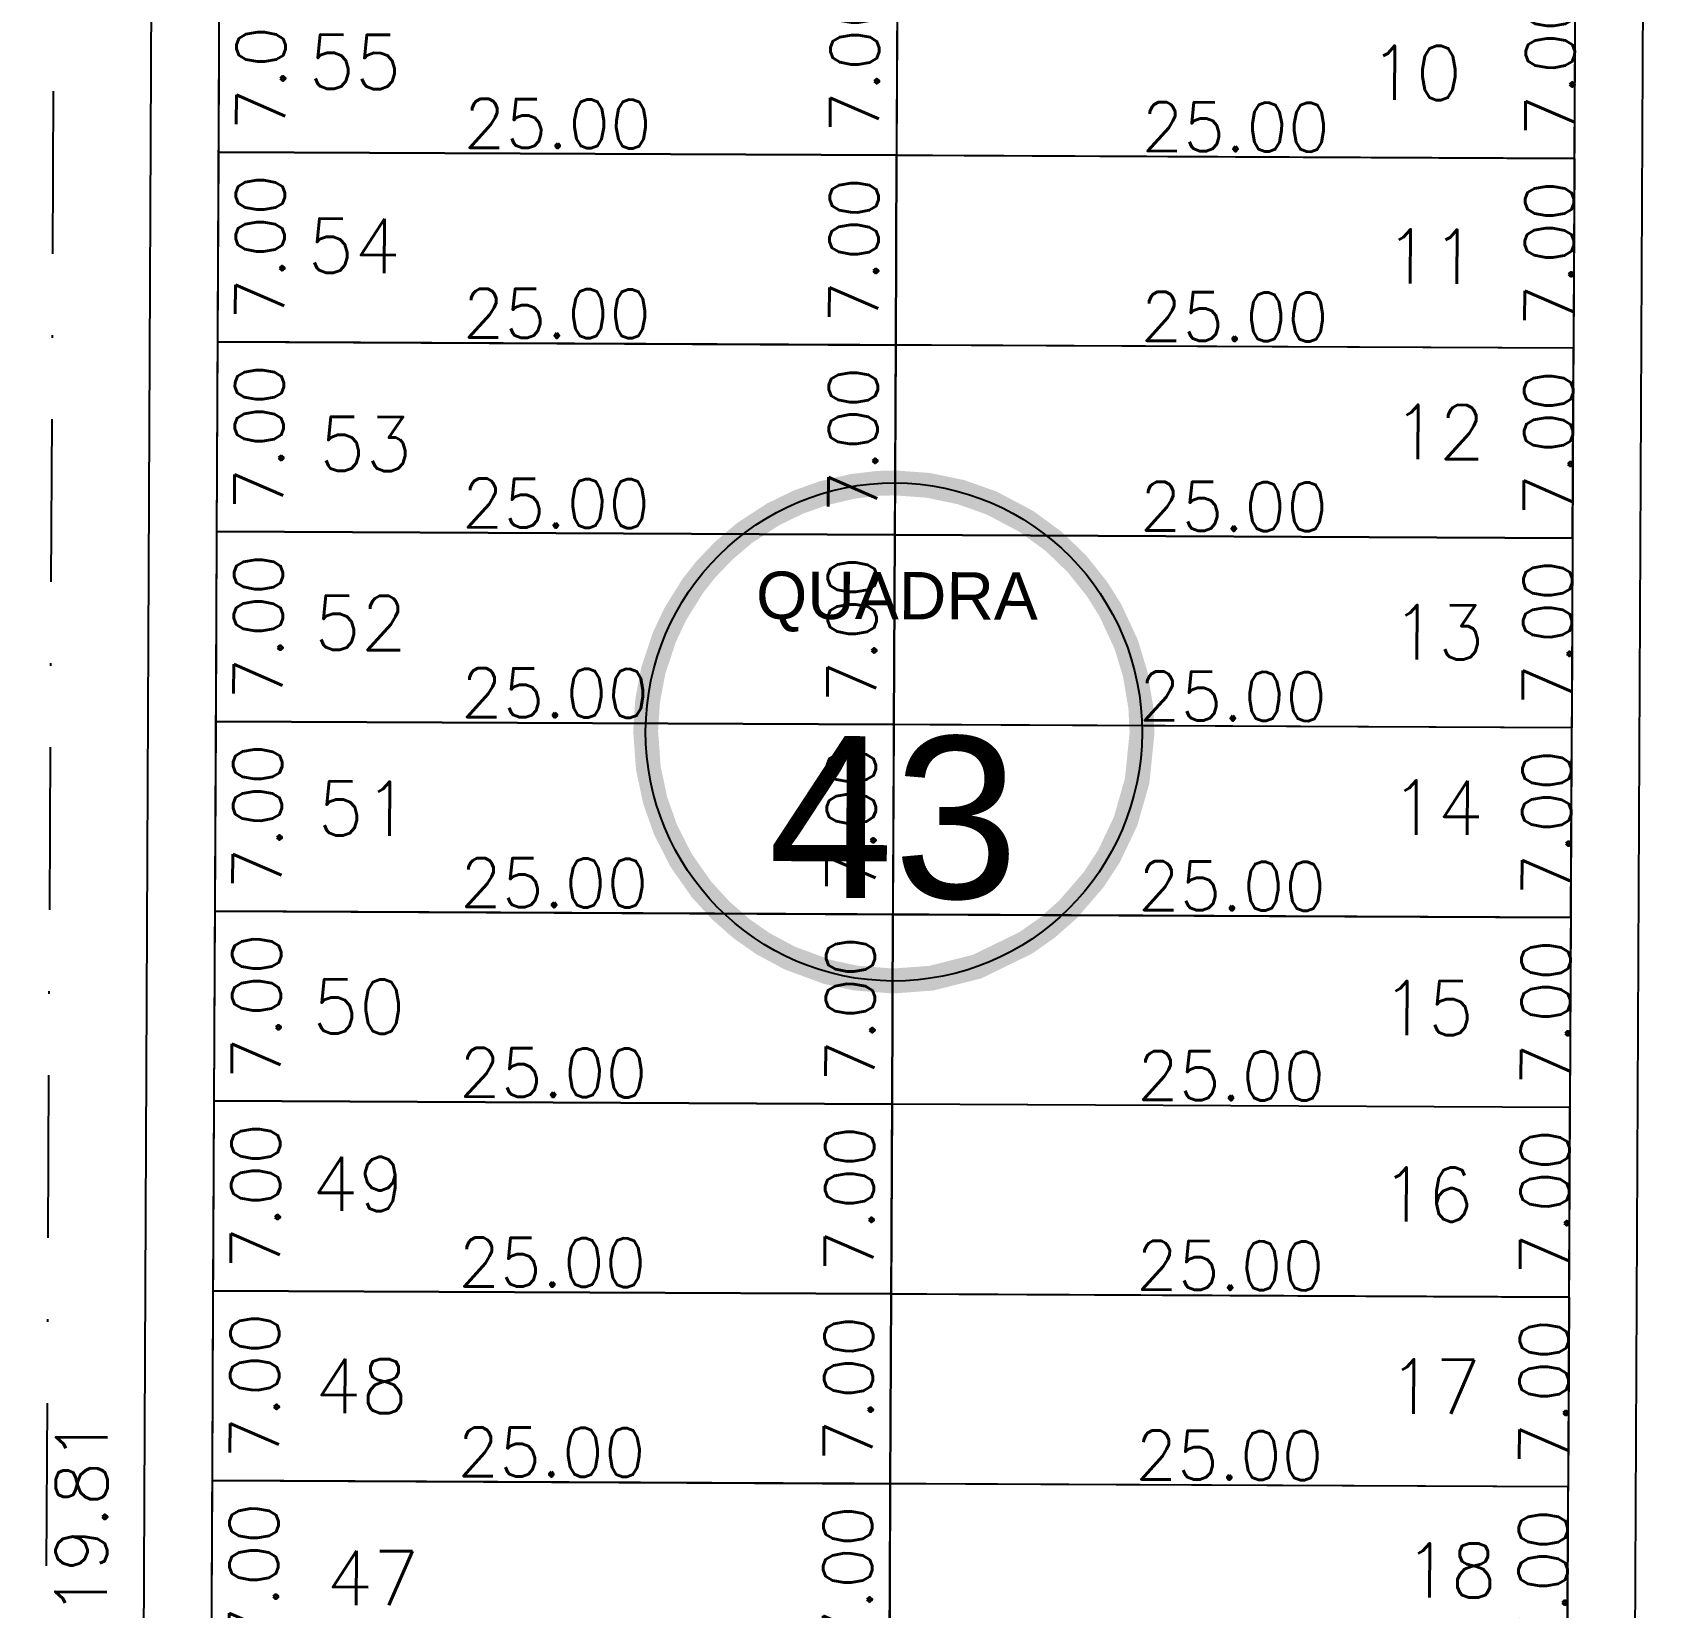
# Model space of a CAD drawing. Header units: millimetres. Extents: x -4430026 to 4783824, y 584 to 9593110.
# Drawn here: x 1873.4 to 1933.6, y 1611.3 to 1669.4 of the extents above; entities that cross this region are included whole.
import ezdxf
from ezdxf.enums import TextEntityAlignment as Align

# ---------------------------------------------------------------- set-up
doc = ezdxf.new("R2010")
doc.units = ezdxf.units.MM
doc.linetypes.add('DASHDOT', pattern=[1, 0.5, -0.25, 0, -0.25])
doc.linetypes.add('HIDDEN2', pattern=[0.1875, 0.125, -0.0625])
for name, color, linetype in [('boundary filipe', 6, 'Continuous'), ('BOUNDARY LOTES', 2, 'Continuous'), ('Calçada', 1, 'Continuous'), ('Cota', 8, 'Continuous'), ('COTAS', 8, 'Continuous'), ('Lotes', 2, 'Continuous'), ('Numero de lotes', 5, 'Continuous'), ('númeraçãoquadras', 4, 'Continuous'), ('Projeção', 8, 'HIDDEN2'), ('QUADRA', 4, 'Continuous')]:
    doc.layers.add(name, color=color, linetype=linetype)
doc.styles.add('arcad1', font='romans.shx')
doc.styles.add('ROMANS', font='romans.shx')
doc.styles.add('STYLE1', font='sanss___.ttf')
doc.dimstyles.new('BOLA100', dxfattribs={"dimscale": 0, "dimtxt": 1.9, "dimasz": 0.18, "dimexe": 0.18, "dimexo": 0.063, "dimgap": 0, "dimtad": 1, "dimzin": 4, "dimdsep": 46, "dimtxsty": 'ROMANS', "dimcen": 0.09, "dimse1": 1, "dimse2": 1, "dimsd1": 1, "dimsd2": 1, "dimclrt": 256, "dimaunit": 1, "dimadec": 4, "dimazin": 0, "dimtfac": 1.2, "dimtix": 1, "dimtmove": 2, "dimatfit": 3, "dimfxl": 1, "dimtvp": 2, "dimtolj": 1, "dimtzin": 4, "dimarcsym": 0})
doc.dimstyles.get("Standard").update_dxf_attribs({"dimtxt": 0.18, "dimasz": 0.18, "dimexe": 0.18, "dimexo": 0.0625, "dimgap": 0.09, "dimtad": 0, "dimtih": 1, "dimtoh": 1, "dimdec": 4, "dimzin": 0, "dimdsep": 46, "dimtxsty": 'Standard', "dimcen": 0.09, "dimadec": 0, "dimazin": 0, "dimtfac": 1, "dimtdec": 4, "dimtofl": 0, "dimtmove": 0, "dimatfit": 3, "dimfxl": 1, "dimtolj": 1, "dimtzin": 0, "dimarcsym": 0})

# ---------------------------------------------------------------- blocks, each defined once
blk = doc.blocks.new('*D14064')
at = {"layer": 'DEFPOINTS', "color": 0, "linetype": 'ByBlock'}
for p in [(1874.46, 1723.744), (1873.418, 1503.939), (1875.647, 1503.929)]:
    blk.add_point(p, dxfattribs=at)
at = {"layer": 'COTAS', "linetype": 'ByBlock', "insert": (1875.217, 1613.835), "char_height": 1.9, "attachment_point": 5, "rotation": 89.72858, "style": 'ROMANS'}
blk.add_mtext('\\A1;219.81', dxfattribs=at)
blk = doc.blocks.new('*D14231')
at = {"layer": 'DEFPOINTS', "color": 0, "linetype": 'ByBlock'}
for p in [(1937.715, 1946.503), (1935.915, 1571.068), (1931.269, 1569.569), (1935.917, 1566.877), (1935.621, 1504.301)]:
    blk.add_point(p, dxfattribs=at)
at = {"layer": 'COTAS', "linetype": 'ByBlock', "insert": (1929.415, 1566.891), "char_height": 1.9, "attachment_point": 5, "rotation": 89.87901, "style": 'ROMANS'}
blk.add_mtext('\\A1;179°41\'57"', dxfattribs=at)
blk = doc.blocks.new('NUM_quadra')
at = {"color": 6, "const_width": 0.02}
blk.add_lwpolyline([(-0.0134, 0.1996), (-0.034, 0.1971), (-0.0579, 0.1914), (-0.0779, 0.1842), (-0.0981, 0.1743), (-0.1208, 0.1594), (-0.1377, 0.145), (-0.1521, 0.1299), (-0.1625, 0.1166), (-0.1764, 0.0942), (-0.1852, 0.0754), (-0.1941, 0.0483), (-0.1985, 0.0243), (-0.2, 0), (-0.1977, -0.0299), (-0.1921, -0.0556), (-0.1839, -0.0786), (-0.1713, -0.1033), (-0.1546, -0.1269), (-0.1389, -0.1439), (-0.1219, -0.1586), (-0.1046, -0.1705), (-0.0831, -0.1819), (-0.0531, -0.1928), (-0.0302, -0.1977), (0, -0.2), (0.0309, -0.1976), (0.0677, -0.1882), (0.1069, -0.169), (0.124, -0.1569), (0.1407, -0.1421), (0.1614, -0.1181), (0.1737, -0.0992), (0.187, -0.071), (0.1962, -0.0386), (0.2, 0), (0.1989, 0.0205), (0.1943, 0.0473), (0.1871, 0.0707), (0.1741, 0.0984), (0.1635, 0.1151), (0.1472, 0.1354), (0.1285, 0.1533), (0.1063, 0.1694), (0.0782, 0.1841), (0.0533, 0.1928), (0.0267, 0.1982), (0, 0.2)], close=True, dxfattribs=at)
blk.add_circle((0, 0), 0.2)
at = {"color": 3, "insert": (-0.1114, 0.1285), "char_height": 0.038, "width": 0.2663, "attachment_point": 1, "style": 'STYLE1'}
blk.add_mtext('\\fArial|b0|i0|c0|p34;QUADRA', dxfattribs=at)
at = {"color": 3, "style": 'STYLE1'}
blk.add_attdef('00', text='', height=0.13, dxfattribs=at).set_placement((0, -0.1335), align=Align.CENTER)
blk = doc.blocks.new('*D7736')
at = {"layer": 'DEFPOINTS', "color": 0}
for p in [(1880.314, 1671.989), (1880.281, 1664.989), (1885.423, 1664.964)]:
    blk.add_point(p, dxfattribs=at)
at = {"layer": 'Cota', "color": 41, "insert": (1881.84, 1668.481), "char_height": 1.8, "attachment_point": 5, "rotation": 89.72858, "style": 'ROMANS'}
blk.add_mtext('\\A1;7.00', dxfattribs=at)
blk = doc.blocks.new('*D7737')
at = {"layer": 'DEFPOINTS', "color": 0}
for p in [(1880.281, 1664.989), (1880.248, 1657.989), (1885.39, 1657.964)]:
    blk.add_point(p, dxfattribs=at)
at = {"layer": 'Cota', "color": 41, "insert": (1881.806, 1661.481), "char_height": 1.8, "attachment_point": 5, "rotation": 89.72858, "style": 'ROMANS'}
blk.add_mtext('\\A1;7.00', dxfattribs=at)
blk = doc.blocks.new('*D7738')
at = {"layer": 'DEFPOINTS', "color": 0}
for p in [(1880.248, 1657.989), (1880.215, 1650.989), (1885.357, 1650.964)]:
    blk.add_point(p, dxfattribs=at)
at = {"layer": 'Cota', "color": 41, "insert": (1881.773, 1654.481), "char_height": 1.8, "attachment_point": 5, "rotation": 89.72858, "style": 'ROMANS'}
blk.add_mtext('\\A1;7.00', dxfattribs=at)
blk = doc.blocks.new('*D7739')
at = {"layer": 'DEFPOINTS', "color": 0}
for p in [(1880.215, 1650.989), (1880.182, 1643.989), (1885.323, 1643.965)]:
    blk.add_point(p, dxfattribs=at)
at = {"layer": 'Cota', "color": 41, "insert": (1881.74, 1647.482), "char_height": 1.8, "attachment_point": 5, "rotation": 89.72858, "style": 'ROMANS'}
blk.add_mtext('\\A1;7.00', dxfattribs=at)
blk = doc.blocks.new('*D7740')
at = {"layer": 'DEFPOINTS', "color": 0}
for p in [(1880.182, 1643.989), (1880.149, 1636.989), (1885.29, 1636.965)]:
    blk.add_point(p, dxfattribs=at)
at = {"layer": 'Cota', "color": 41, "insert": (1881.707, 1640.482), "char_height": 1.8, "attachment_point": 5, "rotation": 89.72858, "style": 'ROMANS'}
blk.add_mtext('\\A1;7.00', dxfattribs=at)
blk = doc.blocks.new('*D7741')
at = {"layer": 'DEFPOINTS', "color": 0}
for p in [(1880.149, 1636.989), (1880.115, 1629.989), (1885.257, 1629.965)]:
    blk.add_point(p, dxfattribs=at)
at = {"layer": 'Cota', "color": 41, "insert": (1881.674, 1633.482), "char_height": 1.8, "attachment_point": 5, "rotation": 89.72858, "style": 'ROMANS'}
blk.add_mtext('\\A1;7.00', dxfattribs=at)
blk = doc.blocks.new('*D7742')
at = {"layer": 'DEFPOINTS', "color": 0}
for p in [(1880.115, 1629.989), (1880.082, 1622.989), (1885.224, 1622.965)]:
    blk.add_point(p, dxfattribs=at)
at = {"layer": 'Cota', "color": 41, "insert": (1881.641, 1626.482), "char_height": 1.8, "attachment_point": 5, "rotation": 89.72858, "style": 'ROMANS'}
blk.add_mtext('\\A1;7.00', dxfattribs=at)
blk = doc.blocks.new('*D7743')
at = {"layer": 'DEFPOINTS', "color": 0}
for p in [(1880.082, 1622.989), (1880.049, 1615.989), (1885.191, 1615.965)]:
    blk.add_point(p, dxfattribs=at)
at = {"layer": 'Cota', "color": 41, "insert": (1881.607, 1619.482), "char_height": 1.8, "attachment_point": 5, "rotation": 89.72858, "style": 'ROMANS'}
blk.add_mtext('\\A1;7.00', dxfattribs=at)
blk = doc.blocks.new('*D7744')
at = {"layer": 'DEFPOINTS', "color": 0}
for p in [(1880.049, 1615.989), (1880.016, 1608.989), (1885.158, 1608.965)]:
    blk.add_point(p, dxfattribs=at)
at = {"layer": 'Cota', "color": 41, "insert": (1881.574, 1612.482), "char_height": 1.8, "attachment_point": 5, "rotation": 89.72858, "style": 'ROMANS'}
blk.add_mtext('\\A1;7.00', dxfattribs=at)
blk = doc.blocks.new('*D7759')
at = {"layer": 'DEFPOINTS', "color": 0}
for p in [(1902.216, 1671.885), (1902.183, 1664.885), (1907.325, 1664.861)]:
    blk.add_point(p, dxfattribs=at)
at = {"layer": 'Cota', "color": 41, "insert": (1903.741, 1668.378), "char_height": 1.8, "attachment_point": 5, "rotation": 89.72858, "style": 'ROMANS'}
blk.add_mtext('\\A1;7.00', dxfattribs=at)
blk = doc.blocks.new('*D7760')
at = {"layer": 'DEFPOINTS', "color": 0}
for p in [(1902.183, 1664.885), (1902.15, 1657.885), (1907.291, 1657.861)]:
    blk.add_point(p, dxfattribs=at)
at = {"layer": 'Cota', "color": 41, "insert": (1903.708, 1661.378), "char_height": 1.8, "attachment_point": 5, "rotation": 89.72858, "style": 'ROMANS'}
blk.add_mtext('\\A1;7.00', dxfattribs=at)
blk = doc.blocks.new('*D7761')
at = {"layer": 'DEFPOINTS', "color": 0}
for p in [(1902.15, 1657.885), (1902.117, 1650.885), (1907.258, 1650.861)]:
    blk.add_point(p, dxfattribs=at)
at = {"layer": 'Cota', "color": 41, "insert": (1903.675, 1654.378), "char_height": 1.8, "attachment_point": 5, "rotation": 89.72858, "style": 'ROMANS'}
blk.add_mtext('\\A1;7.00', dxfattribs=at)
blk = doc.blocks.new('*D7762')
at = {"layer": 'DEFPOINTS', "color": 0}
for p in [(1902.117, 1650.885), (1902.083, 1643.885), (1907.225, 1643.861)]:
    blk.add_point(p, dxfattribs=at)
at = {"layer": 'Cota', "color": 41, "insert": (1903.642, 1647.378), "char_height": 1.8, "attachment_point": 5, "rotation": 89.72858, "style": 'ROMANS'}
blk.add_mtext('\\A1;7.00', dxfattribs=at)
blk = doc.blocks.new('*D7763')
at = {"layer": 'DEFPOINTS', "color": 0}
for p in [(1902.083, 1643.885), (1902.05, 1636.885), (1907.192, 1636.861)]:
    blk.add_point(p, dxfattribs=at)
at = {"layer": 'Cota', "color": 41, "insert": (1903.609, 1640.378), "char_height": 1.8, "attachment_point": 5, "rotation": 89.72858, "style": 'ROMANS'}
blk.add_mtext('\\A1;7.00', dxfattribs=at)
blk = doc.blocks.new('*D7764')
at = {"layer": 'DEFPOINTS', "color": 0}
for p in [(1902.05, 1636.885), (1902.017, 1629.885), (1907.159, 1629.861)]:
    blk.add_point(p, dxfattribs=at)
at = {"layer": 'Cota', "color": 41, "insert": (1903.575, 1633.378), "char_height": 1.8, "attachment_point": 5, "rotation": 89.72858, "style": 'ROMANS'}
blk.add_mtext('\\A1;7.00', dxfattribs=at)
blk = doc.blocks.new('*D7765')
at = {"layer": 'DEFPOINTS', "color": 0}
for p in [(1902.017, 1629.885), (1901.984, 1622.885), (1907.126, 1622.861)]:
    blk.add_point(p, dxfattribs=at)
at = {"layer": 'Cota', "color": 41, "insert": (1903.542, 1626.378), "char_height": 1.8, "attachment_point": 5, "rotation": 89.72858, "style": 'ROMANS'}
blk.add_mtext('\\A1;7.00', dxfattribs=at)
blk = doc.blocks.new('*D7766')
at = {"layer": 'DEFPOINTS', "color": 0}
for p in [(1901.984, 1622.885), (1901.951, 1615.885), (1907.092, 1615.861)]:
    blk.add_point(p, dxfattribs=at)
at = {"layer": 'Cota', "color": 41, "insert": (1903.509, 1619.378), "char_height": 1.8, "attachment_point": 5, "rotation": 89.72858, "style": 'ROMANS'}
blk.add_mtext('\\A1;7.00', dxfattribs=at)
blk = doc.blocks.new('*D7767')
at = {"layer": 'DEFPOINTS', "color": 0}
for p in [(1901.951, 1615.885), (1901.918, 1608.886), (1907.059, 1608.861)]:
    blk.add_point(p, dxfattribs=at)
at = {"layer": 'Cota', "color": 41, "insert": (1903.476, 1612.378), "char_height": 1.8, "attachment_point": 5, "rotation": 89.72858, "style": 'ROMANS'}
blk.add_mtext('\\A1;7.00', dxfattribs=at)
blk = doc.blocks.new('*D7782')
at = {"layer": 'DEFPOINTS', "color": 0}
for p in [(1927.862, 1671.763), (1927.828, 1664.763), (1932.97, 1664.739)]:
    blk.add_point(p, dxfattribs=at)
at = {"layer": 'Cota', "color": 41, "insert": (1929.387, 1668.256), "char_height": 1.8, "attachment_point": 5, "rotation": 89.72858, "style": 'ROMANS'}
blk.add_mtext('\\A1;7.00', dxfattribs=at)
blk = doc.blocks.new('*D7783')
at = {"layer": 'DEFPOINTS', "color": 0}
for p in [(1927.828, 1664.763), (1927.795, 1657.763), (1932.937, 1657.739)]:
    blk.add_point(p, dxfattribs=at)
at = {"layer": 'Cota', "color": 41, "insert": (1929.353, 1661.256), "char_height": 1.8, "attachment_point": 5, "rotation": 89.72858, "style": 'ROMANS'}
blk.add_mtext('\\A1;7.00', dxfattribs=at)
blk = doc.blocks.new('*D7784')
at = {"layer": 'DEFPOINTS', "color": 0}
for p in [(1927.795, 1657.763), (1927.762, 1650.764), (1932.904, 1650.739)]:
    blk.add_point(p, dxfattribs=at)
at = {"layer": 'Cota', "color": 41, "insert": (1929.32, 1654.256), "char_height": 1.8, "attachment_point": 5, "rotation": 89.72858, "style": 'ROMANS'}
blk.add_mtext('\\A1;7.00', dxfattribs=at)
blk = doc.blocks.new('*D7785')
at = {"layer": 'DEFPOINTS', "color": 0}
for p in [(1927.762, 1650.764), (1927.729, 1643.764), (1932.871, 1643.739)]:
    blk.add_point(p, dxfattribs=at)
at = {"layer": 'Cota', "color": 41, "insert": (1929.287, 1647.256), "char_height": 1.8, "attachment_point": 5, "rotation": 89.72858, "style": 'ROMANS'}
blk.add_mtext('\\A1;7.00', dxfattribs=at)
blk = doc.blocks.new('*D7786')
at = {"layer": 'DEFPOINTS', "color": 0}
for p in [(1927.729, 1643.764), (1927.696, 1636.764), (1932.837, 1636.739)]:
    blk.add_point(p, dxfattribs=at)
at = {"layer": 'Cota', "color": 41, "insert": (1929.254, 1640.256), "char_height": 1.8, "attachment_point": 5, "rotation": 89.72858, "style": 'ROMANS'}
blk.add_mtext('\\A1;7.00', dxfattribs=at)
blk = doc.blocks.new('*D7787')
at = {"layer": 'DEFPOINTS', "color": 0}
for p in [(1927.696, 1636.764), (1927.663, 1629.764), (1932.804, 1629.739)]:
    blk.add_point(p, dxfattribs=at)
at = {"layer": 'Cota', "color": 41, "insert": (1929.221, 1633.256), "char_height": 1.8, "attachment_point": 5, "rotation": 89.72858, "style": 'ROMANS'}
blk.add_mtext('\\A1;7.00', dxfattribs=at)
blk = doc.blocks.new('*D7788')
at = {"layer": 'DEFPOINTS', "color": 0}
for p in [(1927.663, 1629.764), (1927.629, 1622.764), (1932.771, 1622.74)]:
    blk.add_point(p, dxfattribs=at)
at = {"layer": 'Cota', "color": 41, "insert": (1929.188, 1626.257), "char_height": 1.8, "attachment_point": 5, "rotation": 89.72858, "style": 'ROMANS'}
blk.add_mtext('\\A1;7.00', dxfattribs=at)
blk = doc.blocks.new('*D7789')
at = {"layer": 'DEFPOINTS', "color": 0}
for p in [(1927.629, 1622.764), (1927.596, 1615.764), (1932.738, 1615.74)]:
    blk.add_point(p, dxfattribs=at)
at = {"layer": 'Cota', "color": 41, "insert": (1929.155, 1619.257), "char_height": 1.8, "attachment_point": 5, "rotation": 89.72858, "style": 'ROMANS'}
blk.add_mtext('\\A1;7.00', dxfattribs=at)
blk = doc.blocks.new('*D7790')
at = {"layer": 'DEFPOINTS', "color": 0}
for p in [(1927.596, 1615.764), (1927.563, 1608.764), (1932.705, 1608.74)]:
    blk.add_point(p, dxfattribs=at)
at = {"layer": 'Cota', "color": 41, "insert": (1929.121, 1612.257), "char_height": 1.8, "attachment_point": 5, "rotation": 89.72858, "style": 'ROMANS'}
blk.add_mtext('\\A1;7.00', dxfattribs=at)
blk = doc.blocks.new('*D7881')
at = {"layer": 'DEFPOINTS', "color": 0}
for p in [(1880.044, 1614.971), (1905.044, 1614.852), (1905.037, 1613.376)]:
    blk.add_point(p, dxfattribs=at)
at = {"layer": 'Cota', "color": 41, "insert": (1892.554, 1617.036), "char_height": 1.8, "attachment_point": 5, "rotation": 359.72858, "style": 'ROMANS'}
blk.add_mtext('\\A1;25.00', dxfattribs=at)
blk = doc.blocks.new('*D7882')
at = {"layer": 'DEFPOINTS', "color": 0}
for p in [(1905.044, 1614.852), (1930.044, 1614.734), (1930.037, 1613.258)]:
    blk.add_point(p, dxfattribs=at)
at = {"layer": 'Cota', "color": 41, "insert": (1917.554, 1616.917), "char_height": 1.8, "attachment_point": 5, "rotation": 359.72858, "style": 'ROMANS'}
blk.add_mtext('\\A1;25.00', dxfattribs=at)
blk = doc.blocks.new('*D7883')
at = {"layer": 'DEFPOINTS', "color": 0}
for p in [(1880.077, 1621.971), (1905.077, 1621.852), (1905.07, 1620.376)]:
    blk.add_point(p, dxfattribs=at)
at = {"layer": 'Cota', "color": 41, "insert": (1892.587, 1624.035), "char_height": 1.8, "attachment_point": 5, "rotation": 359.72858, "style": 'ROMANS'}
blk.add_mtext('\\A1;25.00', dxfattribs=at)
blk = doc.blocks.new('*D7884')
at = {"layer": 'DEFPOINTS', "color": 0}
for p in [(1905.077, 1621.852), (1930.077, 1621.734), (1930.07, 1620.258)]:
    blk.add_point(p, dxfattribs=at)
at = {"layer": 'Cota', "color": 41, "insert": (1917.587, 1623.917), "char_height": 1.8, "attachment_point": 5, "rotation": 359.72858, "style": 'ROMANS'}
blk.add_mtext('\\A1;25.00', dxfattribs=at)
blk = doc.blocks.new('*D7885')
at = {"layer": 'DEFPOINTS', "color": 0}
for p in [(1880.111, 1628.97), (1905.11, 1628.852), (1905.103, 1627.376)]:
    blk.add_point(p, dxfattribs=at)
at = {"layer": 'Cota', "color": 41, "insert": (1892.621, 1631.035), "char_height": 1.8, "attachment_point": 5, "rotation": 359.72858, "style": 'ROMANS'}
blk.add_mtext('\\A1;25.00', dxfattribs=at)
blk = doc.blocks.new('*D7886')
at = {"layer": 'DEFPOINTS', "color": 0}
for p in [(1905.11, 1628.852), (1930.11, 1628.734), (1930.103, 1627.258)]:
    blk.add_point(p, dxfattribs=at)
at = {"layer": 'Cota', "color": 41, "insert": (1917.62, 1630.917), "char_height": 1.8, "attachment_point": 5, "rotation": 359.72858, "style": 'ROMANS'}
blk.add_mtext('\\A1;25.00', dxfattribs=at)
blk = doc.blocks.new('*D7887')
at = {"layer": 'DEFPOINTS', "color": 0}
for p in [(1880.144, 1635.97), (1905.144, 1635.852), (1905.137, 1634.376)]:
    blk.add_point(p, dxfattribs=at)
at = {"layer": 'Cota', "color": 41, "insert": (1892.654, 1638.035), "char_height": 1.8, "attachment_point": 5, "rotation": 359.72858, "style": 'ROMANS'}
blk.add_mtext('\\A1;25.00', dxfattribs=at)
blk = doc.blocks.new('*D7888')
at = {"layer": 'DEFPOINTS', "color": 0}
for p in [(1905.144, 1635.852), (1930.143, 1635.734), (1930.136, 1634.258)]:
    blk.add_point(p, dxfattribs=at)
at = {"layer": 'Cota', "color": 41, "insert": (1917.653, 1637.917), "char_height": 1.8, "attachment_point": 5, "rotation": 359.72858, "style": 'ROMANS'}
blk.add_mtext('\\A1;25.00', dxfattribs=at)
blk = doc.blocks.new('*D7889')
at = {"layer": 'DEFPOINTS', "color": 0}
for p in [(1880.177, 1642.97), (1905.177, 1642.852), (1905.17, 1641.376)]:
    blk.add_point(p, dxfattribs=at)
at = {"layer": 'Cota', "color": 41, "insert": (1892.687, 1645.035), "char_height": 1.8, "attachment_point": 5, "rotation": 359.72858, "style": 'ROMANS'}
blk.add_mtext('\\A1;25.00', dxfattribs=at)
blk = doc.blocks.new('*D7890')
at = {"layer": 'DEFPOINTS', "color": 0}
for p in [(1905.177, 1642.852), (1930.176, 1642.733), (1930.169, 1641.258)]:
    blk.add_point(p, dxfattribs=at)
at = {"layer": 'Cota', "color": 41, "insert": (1917.687, 1644.917), "char_height": 1.8, "attachment_point": 5, "rotation": 359.72858, "style": 'ROMANS'}
blk.add_mtext('\\A1;25.00', dxfattribs=at)
blk = doc.blocks.new('*D7891')
at = {"layer": 'DEFPOINTS', "color": 0}
for p in [(1880.21, 1649.97), (1905.21, 1649.852), (1905.203, 1648.376)]:
    blk.add_point(p, dxfattribs=at)
at = {"layer": 'Cota', "color": 41, "insert": (1892.72, 1652.035), "char_height": 1.8, "attachment_point": 5, "rotation": 359.72858, "style": 'ROMANS'}
blk.add_mtext('\\A1;25.00', dxfattribs=at)
blk = doc.blocks.new('*D7892')
at = {"layer": 'DEFPOINTS', "color": 0}
for p in [(1905.21, 1649.852), (1930.21, 1649.733), (1930.203, 1648.258)]:
    blk.add_point(p, dxfattribs=at)
at = {"layer": 'Cota', "color": 41, "insert": (1917.72, 1651.917), "char_height": 1.8, "attachment_point": 5, "rotation": 359.72858, "style": 'ROMANS'}
blk.add_mtext('\\A1;25.00', dxfattribs=at)
blk = doc.blocks.new('*D7893')
at = {"layer": 'DEFPOINTS', "color": 0}
for p in [(1880.243, 1656.97), (1905.243, 1656.852), (1905.236, 1655.376)]:
    blk.add_point(p, dxfattribs=at)
at = {"layer": 'Cota', "color": 41, "insert": (1892.753, 1659.035), "char_height": 1.8, "attachment_point": 5, "rotation": 359.72858, "style": 'ROMANS'}
blk.add_mtext('\\A1;25.00', dxfattribs=at)
blk = doc.blocks.new('*D7894')
at = {"layer": 'DEFPOINTS', "color": 0}
for p in [(1905.243, 1656.852), (1930.243, 1656.733), (1930.236, 1655.257)]:
    blk.add_point(p, dxfattribs=at)
at = {"layer": 'Cota', "color": 41, "insert": (1917.753, 1658.917), "char_height": 1.8, "attachment_point": 5, "rotation": 359.72858, "style": 'ROMANS'}
blk.add_mtext('\\A1;25.00', dxfattribs=at)
blk = doc.blocks.new('*D7895')
at = {"layer": 'DEFPOINTS', "color": 0}
for p in [(1880.276, 1663.97), (1905.276, 1663.852), (1905.269, 1662.376)]:
    blk.add_point(p, dxfattribs=at)
at = {"layer": 'Cota', "color": 41, "insert": (1892.786, 1666.035), "char_height": 1.8, "attachment_point": 5, "rotation": 359.72858, "style": 'ROMANS'}
blk.add_mtext('\\A1;25.00', dxfattribs=at)
blk = doc.blocks.new('*D7896')
at = {"layer": 'DEFPOINTS', "color": 0}
for p in [(1905.276, 1663.852), (1930.276, 1663.733), (1930.269, 1662.257)]:
    blk.add_point(p, dxfattribs=at)
at = {"layer": 'Cota', "color": 41, "insert": (1917.786, 1665.917), "char_height": 1.8, "attachment_point": 5, "rotation": 359.72858, "style": 'ROMANS'}
blk.add_mtext('\\A1;25.00', dxfattribs=at)
blk = doc.blocks.new('*D8597')
at = {"layer": 'DEFPOINTS', "color": 0, "linetype": 'ByBlock'}
for p in [(1874.46, 1723.744), (1873.418, 1503.939), (1875.647, 1503.929)]:
    blk.add_point(p, dxfattribs=at)
at = {"layer": 'COTAS', "linetype": 'ByBlock', "insert": (1875.217, 1613.835), "char_height": 1.9, "attachment_point": 5, "rotation": 89.72858, "style": 'ROMANS'}
blk.add_mtext('\\A1;219.81', dxfattribs=at)

msp = doc.modelspace()

# ---------------------------------------------------------------- linework, layer by layer
at = {"layer": 'boundary filipe', "elevation": 2.439}
msp.add_lwpolyline([(1879.547, 1510.075), (1880.51, 1713.265), (1930.509, 1713.028), (1929.549, 1510.366), (1879.547, 1510.075)], close=True, dxfattribs=at)
at = {"layer": 'BOUNDARY LOTES', "elevation": 2.439}
for points in [[(1905.281, 1664.87), (1880.281, 1664.989), (1880.314, 1671.989), (1905.314, 1671.87)], [(1930.314, 1671.752), (1905.314, 1671.87), (1905.281, 1664.87), (1930.281, 1664.752)], [(1880.281, 1664.989), (1905.281, 1664.87), (1905.248, 1657.87), (1880.248, 1657.989)], [(1905.281, 1664.87), (1930.281, 1664.752), (1930.248, 1657.752), (1905.248, 1657.87)], [(1905.215, 1650.87), (1880.215, 1650.989), (1880.248, 1657.989), (1905.248, 1657.87)], [(1930.248, 1657.752), (1905.248, 1657.87), (1905.215, 1650.87), (1930.214, 1650.752)], [(1880.215, 1650.989), (1905.215, 1650.87), (1905.182, 1643.87), (1880.182, 1643.989)], [(1905.215, 1650.87), (1930.214, 1650.752), (1930.181, 1643.752), (1905.182, 1643.87)], [(1905.148, 1636.871), (1880.149, 1636.989), (1880.182, 1643.989), (1905.182, 1643.87)], [(1930.181, 1643.752), (1905.182, 1643.87), (1905.148, 1636.871), (1930.148, 1636.752)], [(1880.149, 1636.989), (1905.148, 1636.871), (1905.115, 1629.871), (1880.115, 1629.989)], [(1905.148, 1636.871), (1930.148, 1636.752), (1930.115, 1629.752), (1905.115, 1629.871)], [(1905.082, 1622.871), (1880.082, 1622.989), (1880.115, 1629.989), (1905.115, 1629.871)], [(1930.115, 1629.752), (1905.115, 1629.871), (1905.082, 1622.871), (1930.082, 1622.752)], [(1880.082, 1622.989), (1905.082, 1622.871), (1905.049, 1615.871), (1880.049, 1615.989)], [(1905.082, 1622.871), (1930.082, 1622.752), (1930.049, 1615.752), (1905.049, 1615.871)], [(1905.016, 1608.871), (1880.016, 1608.989), (1880.049, 1615.989), (1905.049, 1615.871)], [(1930.049, 1615.752), (1905.049, 1615.871), (1905.016, 1608.871), (1930.015, 1608.752)]]:
    msp.add_lwpolyline(points, close=True, dxfattribs=at)
at = {"layer": 'Calçada'}
for p, q in [((1877.064, 1513.624, 2.439), (1877.993, 1709.777, 2.439)), ((1932.066, 1513.817, 2.439), (1932.993, 1709.516, 2.439))]:
    msp.add_line(p, q, dxfattribs=at)
at = {"layer": 'Lotes'}
for p, q in [((1904.548, 1510.22, 2.439), (1905.51, 1713.146, 2.439)), ((1930.281, 1664.752, 2.439), (1880.281, 1664.989, 2.439)), ((1930.248, 1657.752, 2.439), (1880.248, 1657.989, 2.439)), ((1930.214, 1650.752, 2.439), (1880.215, 1650.989, 2.439)), ((1930.181, 1643.752, 2.439), (1880.182, 1643.989, 2.439)), ((1930.148, 1636.752, 2.439), (1880.149, 1636.989, 2.439)), ((1930.115, 1629.752, 2.439), (1880.115, 1629.989, 2.439)), ((1930.082, 1622.752, 2.439), (1880.082, 1622.989, 2.439)), ((1930.049, 1615.752, 2.439), (1880.049, 1615.989, 2.439))]:
    msp.add_line(p, q, dxfattribs=at)
at = {"layer": 'Projeção', "linetype": 'DASHDOT', "ltscale": 12}
msp.add_line((1873.418, 1503.939, 2.439), (1875.51, 1945.387, 2.439), dxfattribs=at)
at = {"layer": 'QUADRA', "elevation": 2.439}
msp.add_lwpolyline([(1879.547, 1510.075), (1880.51, 1713.265), (1930.509, 1713.028), (1929.549, 1510.366), (1879.547, 1510.075)], close=True, dxfattribs=at)

# ---------------------------------------------------------------- block references
at = {"layer": 'númeraçãoquadras', "linetype": 'ByBlock', "extrusion": (0.084423, -0.000343131, 0.99643)}
ref = msp.add_blockref('NUM_quadra', (1651.329, -1891.501, 162.707), dxfattribs=dict(at, xscale=45.93175888062505, yscale=45.93175888063583, zscale=45.9317585301846, rotation=270.0385460290153))
ref.add_attrib('00', '43', dxfattribs={"layer": '0', "color": 3, "extrusion": (0.084423, -0.000343131, 0.99643), "height": 5.9711, "rotation": 270.03855, "style": 'STYLE1'}).set_placement((1645.199, -1891.505, 162.707), align=Align.CENTER)

# ---------------------------------------------------------------- texts
at = {"layer": 'Numero de lotes', "style": 'arcad1'}
for s, p in [('55', (1885.31, 1668.314, 2.439)), ('10', (1924.42, 1667.911, 2.439)), ('54', (1885.278, 1661.527, 2.439)), ('11', (1925.004, 1661.133, 2.439)), ('53', (1885.7, 1654.222, 2.439)), ('12', (1925.282, 1654.664, 2.439)), ('52', (1885.519, 1647.621, 2.439)), ('13', (1925.247, 1647.273, 2.439)), ('51', (1885.639, 1640.773, 2.439)), ('14', (1925.216, 1640.806, 2.439)), ('50', (1885.452, 1633.471, 2.439)), ('15', (1924.873, 1633.416, 2.439)), ('49', (1885.421, 1626.929, 2.439)), ('16', (1924.851, 1626.536, 2.439)), ('48', (1885.538, 1619.473, 2.439)), ('17', (1925.125, 1619.451, 2.439)), ('18', (1925.71, 1612.673, 2.439)), ('47', (1885.961, 1612.39, 2.439))]:
    msp.add_text(s, height=2, rotation=359.72858, dxfattribs=at).set_placement(p, align=Align.MIDDLE_CENTER)

# ---------------------------------------------------------------- dimensions: what is measured, and where the dimension line sits
at = {"layer": 'Cota'}
for base, p1, p2, angle, picture, middle in [((1885.423, 1664.964, 2.439), (1880.314, 1671.989, 2.439), (1880.281, 1664.989, 2.439), 89.72858, '*D7736', (1881.84, 1668.481, 2.439)), ((1907.325, 1664.861, 2.439), (1902.216, 1671.885, 2.439), (1902.183, 1664.885, 2.439), 89.72858, '*D7759', (1903.741, 1668.378, 2.439)), ((1932.97, 1664.739, 2.439), (1927.862, 1671.763, 2.439), (1927.828, 1664.763, 2.439), 89.72858, '*D7782', (1929.387, 1668.256, 2.439)), ((1930.269, 1662.257, 2.439), (1905.276, 1663.852, 2.439), (1930.276, 1663.733, 2.439), 179.72858, '*D7896', (1917.786, 1665.917, 2.439)), ((1885.39, 1657.964, 2.439), (1880.281, 1664.989, 2.439), (1880.248, 1657.989, 2.439), 89.72858, '*D7737', (1881.806, 1661.481, 2.439)), ((1907.291, 1657.861, 2.439), (1902.183, 1664.885, 2.439), (1902.15, 1657.885, 2.439), 89.72858, '*D7760', (1903.708, 1661.378, 2.439)), ((1932.937, 1657.739, 2.439), (1927.828, 1664.763, 2.439), (1927.795, 1657.763, 2.439), 89.72858, '*D7783', (1929.353, 1661.256, 2.439)), ((1930.236, 1655.257, 2.439), (1905.243, 1656.852, 2.439), (1930.243, 1656.733, 2.439), 179.72858, '*D7894', (1917.753, 1658.917, 2.439)), ((1885.357, 1650.964, 2.439), (1880.248, 1657.989, 2.439), (1880.215, 1650.989, 2.439), 89.72858, '*D7738', (1881.773, 1654.481, 2.439)), ((1907.258, 1650.861, 2.439), (1902.15, 1657.885, 2.439), (1902.117, 1650.885, 2.439), 89.72858, '*D7761', (1903.675, 1654.378, 2.439)), ((1932.904, 1650.739, 2.439), (1927.795, 1657.763, 2.439), (1927.762, 1650.764, 2.439), 89.72858, '*D7784', (1929.32, 1654.256, 2.439)), ((1930.203, 1648.258, 2.439), (1905.21, 1649.852, 2.439), (1930.21, 1649.733, 2.439), 179.72858, '*D7892', (1917.72, 1651.917, 2.439)), ((1885.323, 1643.965, 2.439), (1880.215, 1650.989, 2.439), (1880.182, 1643.989, 2.439), 89.72858, '*D7739', (1881.74, 1647.482, 2.439)), ((1907.225, 1643.861, 2.439), (1902.117, 1650.885, 2.439), (1902.083, 1643.885, 2.439), 89.72858, '*D7762', (1903.642, 1647.378, 2.439)), ((1932.871, 1643.739, 2.439), (1927.762, 1650.764, 2.439), (1927.729, 1643.764, 2.439), 89.72858, '*D7785', (1929.287, 1647.256, 2.439)), ((1930.169, 1641.258, 2.439), (1905.177, 1642.852, 2.439), (1930.176, 1642.733, 2.439), 179.72858, '*D7890', (1917.687, 1644.917, 2.439)), ((1885.29, 1636.965, 2.439), (1880.182, 1643.989, 2.439), (1880.149, 1636.989, 2.439), 89.72858, '*D7740', (1881.707, 1640.482, 2.439)), ((1907.192, 1636.861, 2.439), (1902.083, 1643.885, 2.439), (1902.05, 1636.885, 2.439), 89.72858, '*D7763', (1903.609, 1640.378, 2.439)), ((1932.837, 1636.739, 2.439), (1927.729, 1643.764, 2.439), (1927.696, 1636.764, 2.439), 89.72858, '*D7786', (1929.254, 1640.256, 2.439)), ((1930.136, 1634.258, 2.439), (1905.144, 1635.852, 2.439), (1930.143, 1635.734, 2.439), 179.72858, '*D7888', (1917.653, 1637.917, 2.439)), ((1885.257, 1629.965, 2.439), (1880.149, 1636.989, 2.439), (1880.115, 1629.989, 2.439), 89.72858, '*D7741', (1881.674, 1633.482, 2.439)), ((1907.159, 1629.861, 2.439), (1902.05, 1636.885, 2.439), (1902.017, 1629.885, 2.439), 89.72858, '*D7764', (1903.575, 1633.378, 2.439)), ((1932.804, 1629.739, 2.439), (1927.696, 1636.764, 2.439), (1927.663, 1629.764, 2.439), 89.72858, '*D7787', (1929.221, 1633.256, 2.439)), ((1930.103, 1627.258, 2.439), (1905.11, 1628.852, 2.439), (1930.11, 1628.734, 2.439), 179.72858, '*D7886', (1917.62, 1630.917, 2.439)), ((1885.224, 1622.965, 2.439), (1880.115, 1629.989, 2.439), (1880.082, 1622.989, 2.439), 89.72858, '*D7742', (1881.641, 1626.482, 2.439)), ((1907.126, 1622.861, 2.439), (1902.017, 1629.885, 2.439), (1901.984, 1622.885, 2.439), 89.72858, '*D7765', (1903.542, 1626.378, 2.439)), ((1932.771, 1622.74, 2.439), (1927.663, 1629.764, 2.439), (1927.629, 1622.764, 2.439), 89.72858, '*D7788', (1929.188, 1626.257, 2.439)), ((1930.07, 1620.258, 2.439), (1905.077, 1621.852, 2.439), (1930.077, 1621.734, 2.439), 179.72858, '*D7884', (1917.587, 1623.917, 2.439)), ((1885.191, 1615.965, 2.439), (1880.082, 1622.989, 2.439), (1880.049, 1615.989, 2.439), 89.72858, '*D7743', (1881.607, 1619.482, 2.439)), ((1907.092, 1615.861, 2.439), (1901.984, 1622.885, 2.439), (1901.951, 1615.885, 2.439), 89.72858, '*D7766', (1903.509, 1619.378, 2.439)), ((1932.738, 1615.74, 2.439), (1927.629, 1622.764, 2.439), (1927.596, 1615.764, 2.439), 89.72858, '*D7789', (1929.155, 1619.257, 2.439)), ((1930.037, 1613.258, 2.439), (1905.044, 1614.852, 2.439), (1930.044, 1614.734, 2.439), 179.72858, '*D7882', (1917.554, 1616.917, 2.439)), ((1885.158, 1608.965, 2.439), (1880.049, 1615.989, 2.439), (1880.016, 1608.989, 2.439), 89.72858, '*D7744', (1881.574, 1612.482, 2.439)), ((1907.059, 1608.861, 2.439), (1901.951, 1615.885, 2.439), (1901.918, 1608.886, 2.439), 89.72858, '*D7767', (1903.476, 1612.378, 2.439)), ((1932.705, 1608.74, 2.439), (1927.596, 1615.764, 2.439), (1927.563, 1608.764, 2.439), 89.72858, '*D7790', (1929.121, 1612.257, 2.439))]:
    dim = msp.add_linear_dim(base=base, p1=p1, p2=p2, angle=angle, dimstyle='Standard', override={"dimtxt": 1.8, "dimexo": 0.063, "dimgap": 0, "dimtih": 0, "dimtoh": 0, "dimdec": 2, "dimzin": 4, "dimtxsty": 'ROMANS', "dimse1": 1, "dimse2": 1, "dimsd1": 1, "dimsd2": 1, "dimclrt": 41, "dimtfac": 1.2, "dimtdec": 2, "dimtix": 1, "dimtofl": 1, "dimtmove": 2, "dimfxl": 0.18, "dimfxlon": 1, "dimtvp": 2, "dimtzin": 4}, dxfattribs=at)
    dim.commit()
    dim.dimension.update_dxf_attribs({"geometry": picture, "text_midpoint": middle})
for p1, p2, picture, middle in [((1880.276, 1663.97, 2.439), (1905.276, 1663.852, 2.439), '*D7895', (1892.786, 1666.035, 2.439)), ((1880.243, 1656.97, 2.439), (1905.243, 1656.852, 2.439), '*D7893', (1892.753, 1659.035, 2.439)), ((1880.21, 1649.97, 2.439), (1905.21, 1649.852, 2.439), '*D7891', (1892.72, 1652.035, 2.439)), ((1880.177, 1642.97, 2.439), (1905.177, 1642.852, 2.439), '*D7889', (1892.687, 1645.035, 2.439)), ((1880.144, 1635.97, 2.439), (1905.144, 1635.852, 2.439), '*D7887', (1892.654, 1638.035, 2.439)), ((1880.111, 1628.97, 2.439), (1905.11, 1628.852, 2.439), '*D7885', (1892.621, 1631.035, 2.439)), ((1880.077, 1621.971, 2.439), (1905.077, 1621.852, 2.439), '*D7883', (1892.587, 1624.035, 2.439)), ((1880.044, 1614.971, 2.439), (1905.044, 1614.852, 2.439), '*D7881', (1892.554, 1617.036, 2.439))]:
    dim = msp.add_aligned_dim(p1=p1, p2=p2, distance=-1.476, dimstyle='Standard', override={"dimtxt": 1.8, "dimexo": 0.063, "dimgap": 0, "dimtih": 0, "dimtoh": 0, "dimdec": 2, "dimzin": 4, "dimtxsty": 'ROMANS', "dimse1": 1, "dimse2": 1, "dimsd1": 1, "dimsd2": 1, "dimclrt": 41, "dimtfac": 1.2, "dimtdec": 2, "dimtix": 1, "dimtofl": 1, "dimtmove": 2, "dimfxl": 0.18, "dimfxlon": 1, "dimtvp": 2, "dimtzin": 4}, dxfattribs=at)
    dim.commit()
    dim.dimension.update_dxf_attribs({"geometry": picture, "text_midpoint": middle})
at = {"layer": 'COTAS', "linetype": 'ByBlock'}
dim = msp.add_angular_dim_2l(base=(1931.2685, 1569.56878), line1=((1935.62069, 1504.30133, 2.4392), (1937.71549, 1946.50328, 2.4392)), line2=((1935.91712, 1566.87723, 2.4392), (1935.91497, 1571.06759, 2.4392)), dimstyle='BOLA100', override={"dimscale": 1, "dimdec": 0, "dimazin": 1, "dimfxl": 0.18}, dxfattribs=at)
dim.commit()
dim.dimension.update_dxf_attribs({"geometry": '*D14231', "text_midpoint": (1929.41458, 1566.89096, 2.4392)})
for picture in ['*D14064', '*D8597']:
    dim = msp.add_aligned_dim(p1=(1874.46, 1723.744, 2.439), p2=(1873.418, 1503.939, 2.439), distance=2.228, dimstyle='BOLA100', override={"dimscale": 1, "dimfxl": 0.18}, dxfattribs=at)
    dim.commit()
    dim.dimension.update_dxf_attribs({"geometry": picture, "text_midpoint": (1875.217, 1613.835, 2.439)})

doc.saveas('drawing.dxf')
